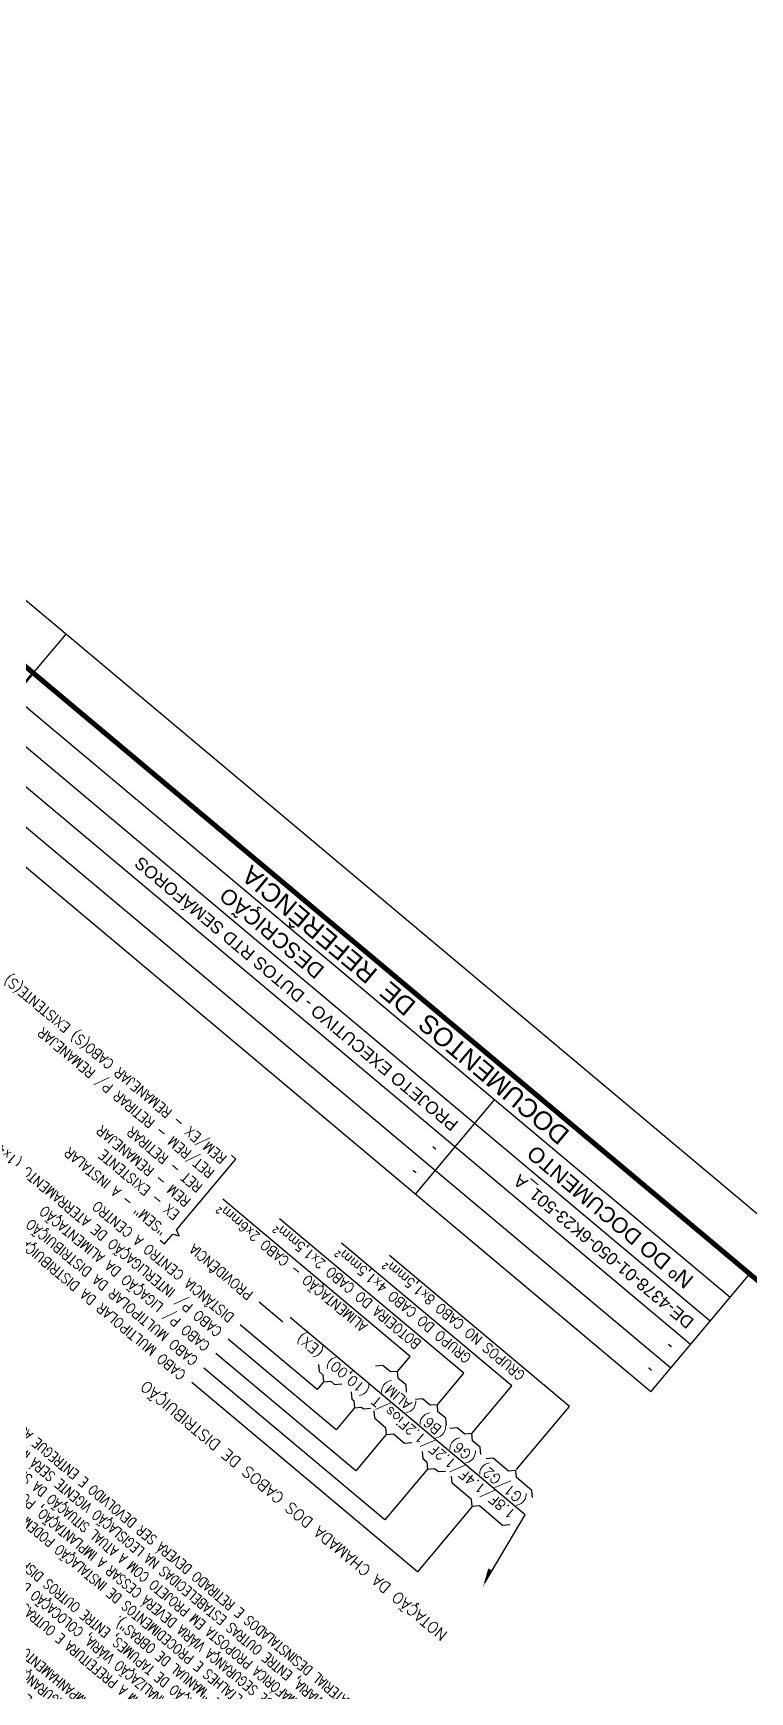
# Model space of a CAD drawing. Extents: x 207448 to 207705, y 7657586 to 7657835.
# Drawn here: x 207577.5 to 207612.9, y 7657752.5 to 7657834.5 of the extents above; entities that cross this region are included whole.
import ezdxf
from ezdxf.enums import TextEntityAlignment as Align

# ---------------------------------------------------------------- set-up
doc = ezdxf.new("R2010")
doc.units = 0
for name, color, linetype in [('A-FORMATO', 8, 'Continuous'), ('FOLHA', 7, 'Continuous'), ('FRM-P02', 2, 'Continuous')]:
    doc.layers.add(name, color=color, linetype=linetype)
doc.styles.add('ARIAL', font='arial.ttf')
doc.styles.add('ROMANC', font='romanc__.ttf')
doc.styles.add('ROMANS', font='romans', dxfattribs={"height": 0.85})
doc.styles.add('STYLE3', font='arial.ttf')
doc.styles.add('TZ_PGT_R080', font='romans.shx', dxfattribs={"width": 0.8})
doc.styles.add('TZ_PGT_R090', font='romans.shx', dxfattribs={"width": 0.9})
doc.styles.add('TZ_TXT', font='txt.shx')

# ---------------------------------------------------------------- blocks, each defined once
blk = doc.blocks.new('PP-XYZ.000-9A00-001_A')
at = {"layer": 'A-FORMATO', "color": 2, "lineweight": -3}
for p, q in [((471, 40.41), (471, 10)), ((471, 40.41), (656, 40.41)), ((531.82, 40.41), (531.82, 16.08)), ((471, 34.33), (656, 34.33)), ((471, 28.25), (656, 28.25)), ((471, 28.25), (656, 28.25)), ((471, 22.16), (656, 22.16)), ((471, 16.08), (656, 16.08)), ((471, 10), (656, 10))]:
    blk.add_line(p, q, dxfattribs=at)
at = {"layer": 'A-FORMATO', "color": 2, "lineweight": -3, "const_width": 0.5}
blk.add_lwpolyline([(656, 10), (656, 75.88)], dxfattribs=at)
at = {"layer": 'FOLHA', "color": 1}
blk.add_line((656, 0), (656, 10), dxfattribs=at)
at = {"layer": 'FOLHA', "color": 2, "const_width": 1}
blk.add_lwpolyline([(831, 584), (25, 584), (25, 10), (831, 10), (831, 584)], dxfattribs=at)
at = {"layer": 'FOLHA', "color": 1}
blk.add_lwpolyline([(0, 0), (841, 0)], dxfattribs=at)
at = {"color": 2, "linetype": 'ByBlock', "lineweight": 0}
for tag, p, style in [('0000/00', (660.13, 145.89), 'ROMANC'), ('LOCAL', (692.24, 145.89), 'ROMANS'), ('DE-0000/00-000-000-000', (781.56, 136.5), 'ROMANC'), ('CREA', (790.19, 125.89), 'ROMANC')]:
    blk.add_attdef(tag, p, '', height=2, dxfattribs=dict(at, style=style))
at = {"color": 2, "linetype": 'ByBlock', "lineweight": 0, "style": 'ROMANS'}
blk.add_attdef('PROJETO', text='', height=3, dxfattribs=at).set_placement((718.82, 137.97), align=Align.MIDDLE_CENTER)
at = {"color": 2, "linetype": 'ByBlock', "lineweight": 0, "style": 'ROMANC'}
blk.add_attdef('RESPONSÁVEL_TÉCNICO', text='', height=2, dxfattribs=at).set_placement((738.09, 126.07), align=Align.TOP_CENTER)
at = {"color": 2, "style": 'ROMANS', "width": 0.9}
for tag, p in [('ASSUNTO1', (658.49, 53.87)), ('ASSUNTO2', (658.49, 50.37)), ('ASSUNTO3', (658.49, 46.87))]:
    blk.add_attdef(tag, text='', height=2, dxfattribs=at).set_placement(p, align=Align.TOP_LEFT)
at = {"color": 2, "style": 'STYLE3'}
blk.add_attdef('FOLHA', text='', height=4, dxfattribs=at).set_placement((815.01, 20.08), align=Align.MIDDLE_CENTER)
at = {"layer": 'A-FORMATO', "color": 2, "lineweight": -3, "style": 'ARIAL'}
for s, height, p in [('Nº DO DOCUMENTO', 3.0411, (499.42, 17.6)), ('DESCRIÇÃO', 3.041, (586.77, 17.6))]:
    blk.add_text(s, height=height, rotation=360, dxfattribs=at).set_placement(p, align=Align.CENTER)
at = {"layer": 'A-FORMATO', "color": 3, "lineweight": -3, "style": 'ARIAL'}
blk.add_text('DOCUMENTOS  DE  REFERÊNCIA', height=3.6494, rotation=360, dxfattribs=at).set_placement((557.37, 11.22), align=Align.CENTER)
at = {"layer": 'A-FORMATO', "color": 2, "lineweight": -3, "style": 'ARIAL'}
for tag, p in [('NDOCUMENTO', (473.43, 36.15)), ('DESCRICAO3', (534.26, 36.15)), ('NDOCUMENTO', (473.43, 30.07)), ('DESCRICAO2', (534.26, 30.07)), ('NDOCUMENTO', (473.43, 23.99)), ('DESCRICAO1', (534.26, 23.99))]:
    blk.add_attdef(tag, p, '', height=2.43, rotation=360, dxfattribs=at)
at = {"layer": 'FRM-P02', "style": 'ROMANS'}
for tag, p in [('28', (661, 218.41)), ('29', (671, 218.41)), ('31', (762, 218.41)), ('32', (774, 218.41)), ('33', (786, 218.41)), ('34', (798, 218.41)), ('35', (810, 218.41)), ('19', (661, 212.71)), ('20', (671, 212.71)), ('22', (762, 212.71)), ('23', (774, 212.71)), ('24', (786, 212.71)), ('25', (798, 212.71)), ('26', (810, 212.71)), ('10', (661, 206.93)), ('11', (671, 207.01)), ('13', (762, 207.01)), ('14', (774, 207.01)), ('15', (786, 207.01)), ('16', (798, 207.01)), ('17', (810, 207.01)), ('1', (661, 201.23)), ('2', (671, 201.23)), ('4', (762.09, 201.23)), ('5', (774.15, 201.23)), ('6', (786.04, 201.23)), ('7', (798.19, 201.23)), ('8', (810.19, 201.23))]:
    blk.add_attdef(tag, text='', height=2, dxfattribs=at).set_placement(p, align=Align.MIDDLE_CENTER)
for tag, p in [('30', (677.61, 217.34)), ('21', (677.61, 211.64)), ('12', (677.61, 205.94)), ('3', (677.61, 200.24))]:
    blk.add_attdef(tag, p, '', height=2, dxfattribs=at)
at = {"layer": 'FRM-P02', "style": 'ROMANS', "width": 0.85, "flags": 1}
blk.add_attdef('00/00/00', text='', height=2, dxfattribs=at).set_placement((823.5, 218.41), align=Align.MIDDLE_CENTER)
at = {"layer": 'FRM-P02', "style": 'ROMANS', "width": 0.85}
for p in [(823.5, 212.71), (823.5, 207.01), (823.5, 201.23)]:
    blk.add_attdef('00/00/00', text='', height=2, dxfattribs=at).set_placement(p, align=Align.MIDDLE_CENTER)
at = {"layer": 'FRM-P02', "style": 'ROMANS', "width": 0.8}
for tag, height, p in [('ESCALA', 2.63, (774.91, 37)), ('DATA', 2.63, (801.74, 36.54)), ('DIRETOR', 1.4, (700.04, 33.97)), ('ENGENHEIRO', 1.4, (683.84, 22.86)), ('ARQUIVO', 1.4, (728.03, 14.96)), ('SETOR', 1.4, (751.65, 14.91)), ('DATA', 1.4, (775.01, 15))]:
    blk.add_attdef(tag, text='', height=height, dxfattribs=at).set_placement(p, align=Align.TOP_LEFT)
blk = doc.blocks.new('6-NOTAÇÃO-EL')
at = {"color": 9}
blk.add_line((64.66, -28.28), (70.75, -28.28), dxfattribs=at)
for points in [[(12.48, -24.4), (12.48, -7.56), (70.75, -7.56)], [(24.04, -24.4), (24.04, -11.29), (70.75, -11.29)], [(34.67, -24.4), (34.67, -15.01), (70.75, -15.01)], [(42.89, -24.4), (42.89, -18.74), (70.75, -18.74)], [(50.85, -24.4), (50.85, -22.47), (70.75, -22.47)], [(4.48, -26.4), (5.48, -25.4), (11.48, -25.4), (12.48, -24.4), (13.48, -25.4), (18.48, -25.4), (19.48, -26.4)], [(27.04, -26.4), (26.04, -25.4), (25.04, -25.4), (24.04, -24.4), (23.04, -25.4), (22.04, -25.4), (21.04, -26.4)], [(39.57, -26.4), (38.57, -25.4), (35.67, -25.4), (34.67, -24.4), (33.67, -25.4), (30.77, -25.4), (29.77, -26.4)], [(45.39, -26.4), (44.39, -25.4), (43.89, -25.4), (42.89, -24.4), (41.89, -25.4), (41.39, -25.4), (40.39, -26.4)], [(53.85, -26.4), (52.85, -25.4), (51.85, -25.4), (50.85, -24.4), (49.85, -25.4), (48.85, -25.4), (47.85, -26.4)], [(93.63, -25.09), (92.48, -25.09), (92.48, -27.61), (91.34, -28.18), (92.48, -28.75), (92.48, -47.03), (93.63, -47.03)], [(4.48, -33.41), (5.48, -34.41), (9.48, -34.41), (10.48, -35.41), (11.48, -34.41), (15.48, -34.41), (16.48, -33.41)], [(10.48, -35.65), (10.48, -51.96), (56.92, -51.96)], [(17.8, -33.41), (18.8, -34.41), (20.8, -34.41), (21.8, -35.41), (22.8, -34.41), (24.8, -34.41), (25.8, -33.41)], [(21.8, -35.41), (21.8, -47.73), (65.79, -47.73)], [(26.72, -33.41), (27.72, -34.41), (29.72, -34.41), (30.72, -35.41), (31.72, -34.41), (33.72, -34.41), (34.72, -33.41)], [(30.72, -35.41), (30.72, -43.51), (78.26, -43.51)], [(36.97, -33.41), (37.97, -34.41), (39.97, -34.41), (40.97, -35.41), (41.97, -34.41), (43.97, -34.41), (44.97, -33.41)], [(40.97, -35.41), (40.97, -39.28), (89.37, -39.28)]]:
    blk.add_lwpolyline(points, dxfattribs=at)
at = {"color": 20}
blk.add_lwpolyline([(0.85, -14.46), (3.4, -29.9), (64.09, -29.9)], dxfattribs=at)
blk.add_solid([(1.56, -17.21), (0.6, -13.49), (2.18, -17.05)], dxfattribs=at)
at = {"color": 1, "style": 'TZ_PGT_R090', "width": 0.9}
for s, p in [('CABO MULTIPOLAR DA DISTRIBUIÇÃO SEMAFÓRICA', (72.69, -8.32)), ('CABO MULTIPOLAR DA DISTRIBUIÇÃO SEMAFÓRICA, SÓ BOTOEIRA', (72.69, -12.04)), ('CABO P/ LIGAÇÃO DA ALIMENTAÇÃO', (72.69, -15.77)), ('CABO P/ INTERLIGAÇÃO DE ATERRAMENTO (1x4mm²)', (72.69, -19.5)), ('DISTÂNCIA CENTRO A CENTRO', (72.69, -23.22)), ('PROVIDÊNCIA', (72.69, -29.04))]:
    blk.add_text(s, height=2, dxfattribs=at).set_placement(p)
for s, p in [('"SEM" - A INSTALAR', (94.02, -26.81)), ('EX - EXISTENTE', (94.02, -30.81)), ('REM - REMANEJAR', (94.02, -34.22)), ('RET - RETIRAR', (94.02, -37.9)), ('RET/REM - RETIRAR P/ REMANEJAR', (94.02, -41.6)), ('REM/EX - REMANEJAR CABO(S) EXISTENTE(S)', (94.02, -45.31))]:
    blk.add_text(s, height=2, dxfattribs=at).set_placement(p, align=Align.MIDDLE_LEFT)
at = {"color": 18, "linetype": 'Continuous', "true_color": 0x000000, "style": 'TZ_TXT'}
for s, p in [('1.8F/1.4F/1.2F/1.2Fios/T (10,00) (EX)', (5.03, -29.23)), ('(G1/G2) (G6) (B6) (ALIM)', (5.03, -32.57))]:
    blk.add_text(s, height=2, dxfattribs=at).set_placement(p)
at = {"color": 1, "style": 'TZ_PGT_R090', "width": 0.9}
for s, p in [('ALIMENTAÇÃO - CABO 2x6mm²', (89, -38.71)), ('BOTOEIRA DO CABO 2x1,5mm²', (77.94, -42.93)), ('GRUPO DO CABO 4x1,5mm²', (65.47, -47.16)), ('GRUPOS NO CABO 8x1,5mm²', (56.73, -51.38))]:
    blk.add_text(s, height=2, dxfattribs=at).set_placement(p, align=Align.RIGHT)
at = {"color": 3, "insert": (0, 0), "char_height": 2.2, "attachment_point": 1, "style": 'ROMANS'}
blk.add_mtext('NOTAÇÃO DA CHAMADA DOS CABOS DE DISTRIBUIÇÃO', dxfattribs=at)
blk = doc.blocks.new('Obrsevação EL')
at = {"insert": (0, 0), "char_height": 2.5, "attachment_point": 1, "style": 'TZ_PGT_R080'}
blk.add_mtext('{\\H0.88x;\\C30;OBSERVAÇÕES: PARA O INÍCIO DAS IMPLANTAÇÕES É INDISPENSÁVEL:\\P\\H0.90909x;\\C20;1- OBSERVAR E APLICAR TODAS AS MEDIDAS DE SEGURANÇA VIÁRIA NECESSÁRIAS PARA REALIZAÇÃO DAS OBRAS.\\P2- SEMPRE QUE NECESSÁRIO, SOLICITAR O ACOMPANHAMENTO OPERACIONAL DE TRÂNSITO DO MUNICÍPIO DURANTE A REALIZAÇÃO DA\\P   IMPLANTAÇÃO.\\P3- SE NECESSÁRIO, E EM CONJUNTO COM A PREFEITURA E OUTRAS ENTIDADES DIRETAMENTE ENVOLVIDAS, PROVIDENCIAR\\P   COLOCAÇÃO DE DIPOSITIVOS DE CANALIZAÇÃO VIÁRIA, COLOCAÇÃO DE PLACAS DE SINALIZAÇÃO E IDENTIFICAÇÃO DA IMPLANTAÇÃO,\\P   ILUMINAÇÃO NOTURNA, COLOCAÇÃO DE TAPUMES, ENTRE OUTROS DISPOSITIVOS DE IMPLANTAÇÃO DE SINALIZAÇÃO EM VIAS \\P   PÚBLICAS (SEGUIR "CTB" E "MANUAL DE OBRAS").\\P4- AS ESPECIFICAÇÕES, DETALHES E PROCEDIMENTOS DE INSTALAÇÃO PODEM SER OBTIDOS JUNTO A GERÊNCIA DE SINALIZAÇÃO.\\P5- QUALQUER FALTA DE SEGURANÇA VIÁRIA DEVERÁ CESSAR A IMPLANTAÇÃO, PORTANTO, QUALQUER INCOMPATIBILIDADE ENTRE A\\P   SINALIZAÇÃO SEMAFÓRICA PROPOSTA EM PROJETO COM A ATUAL SITUAÇÃO DA SINALIZAÇÃO VERTICAL, HORIZONTAL, AUXILIAR,\\P   RODOFERROVIÁRIA, ENTRE OUTRAS ESTABELECIDAS NA LEGISLAÇÃO VIGENTE SERÁ MOTIVADORA PARA TAL INTERRUPÇÃO.\\P6- TODO MATERIAL \\H1x;DESINSTALADOS E \\H1x;RETIRADO DEVERÁ SER DEVOLVIDO E ENTREGUE AO ALMOXARIFADO DA TRANSERP. }', dxfattribs=at)
blk = doc.blocks.new('050-6E22_Geral')
for name, p in [('Obrsevação EL', (465.24, 167.57)), ('6-NOTAÇÃO-EL', (471, 104.94))]:
    blk.add_blockref(name, p)

msp = doc.modelspace()

# ---------------------------------------------------------------- block references
ref = msp.add_blockref('PP-XYZ.000-9A00-001_A', (207704.755, 7657699.401, 0), dxfattribs=dict(xscale=0.250000000070606, yscale=0.250000000070606, zscale=0.250000000070606, rotation=140.0043312425254))
ref.add_attrib('NDOCUMENTO', 'DE-4378-01-050-6K23-501_A', (207610.227, 7657770.878, 0), dxfattribs={"layer": 'A-FORMATO', "color": 2, "lineweight": -3, "height": 0.60823, "rotation": 140.00433, "style": 'ARIAL'})
ref.add_attrib('NDOCUMENTO', '-', (207609.25, 7657769.714, 0), dxfattribs={"layer": 'A-FORMATO', "color": 2, "lineweight": -3, "height": 0.608, "rotation": 140.00433, "style": 'ARIAL'})
ref.add_attrib('NDOCUMENTO', '-', (207608.272, 7657768.549, 0), dxfattribs={"layer": 'A-FORMATO', "color": 2, "lineweight": -3, "height": 0.608, "rotation": 140.00433, "style": 'ARIAL'})
ref.add_attrib('DESCRICAO1', 'PROJETO EXECUTIVO - DUTOS RTD SEMÁFOROS', (207598.578, 7657780.652, 0), dxfattribs={"layer": 'A-FORMATO', "color": 2, "lineweight": -3, "height": 0.60823, "rotation": 140.00433, "style": 'ARIAL'})
ref.add_attrib('DESCRICAO2', '-', (207597.601, 7657779.487, 0), dxfattribs={"layer": 'A-FORMATO', "color": 2, "lineweight": -3, "height": 0.608, "rotation": 140.00433, "style": 'ARIAL'})
ref.add_attrib('DESCRICAO3', '-', (207596.623, 7657778.322, 0), dxfattribs={"layer": 'A-FORMATO', "color": 2, "lineweight": -3, "height": 0.608, "rotation": 140.00433, "style": 'ARIAL'})
at = {"xscale": 0.250000000070606, "yscale": 0.250000000070606, "zscale": 0.250000000070606, "rotation": 140.0043312425254}
msp.add_blockref('050-6E22_Geral', (207704.755, 7657699.401, 0), dxfattribs=at)

doc.saveas('drawing.dxf')
